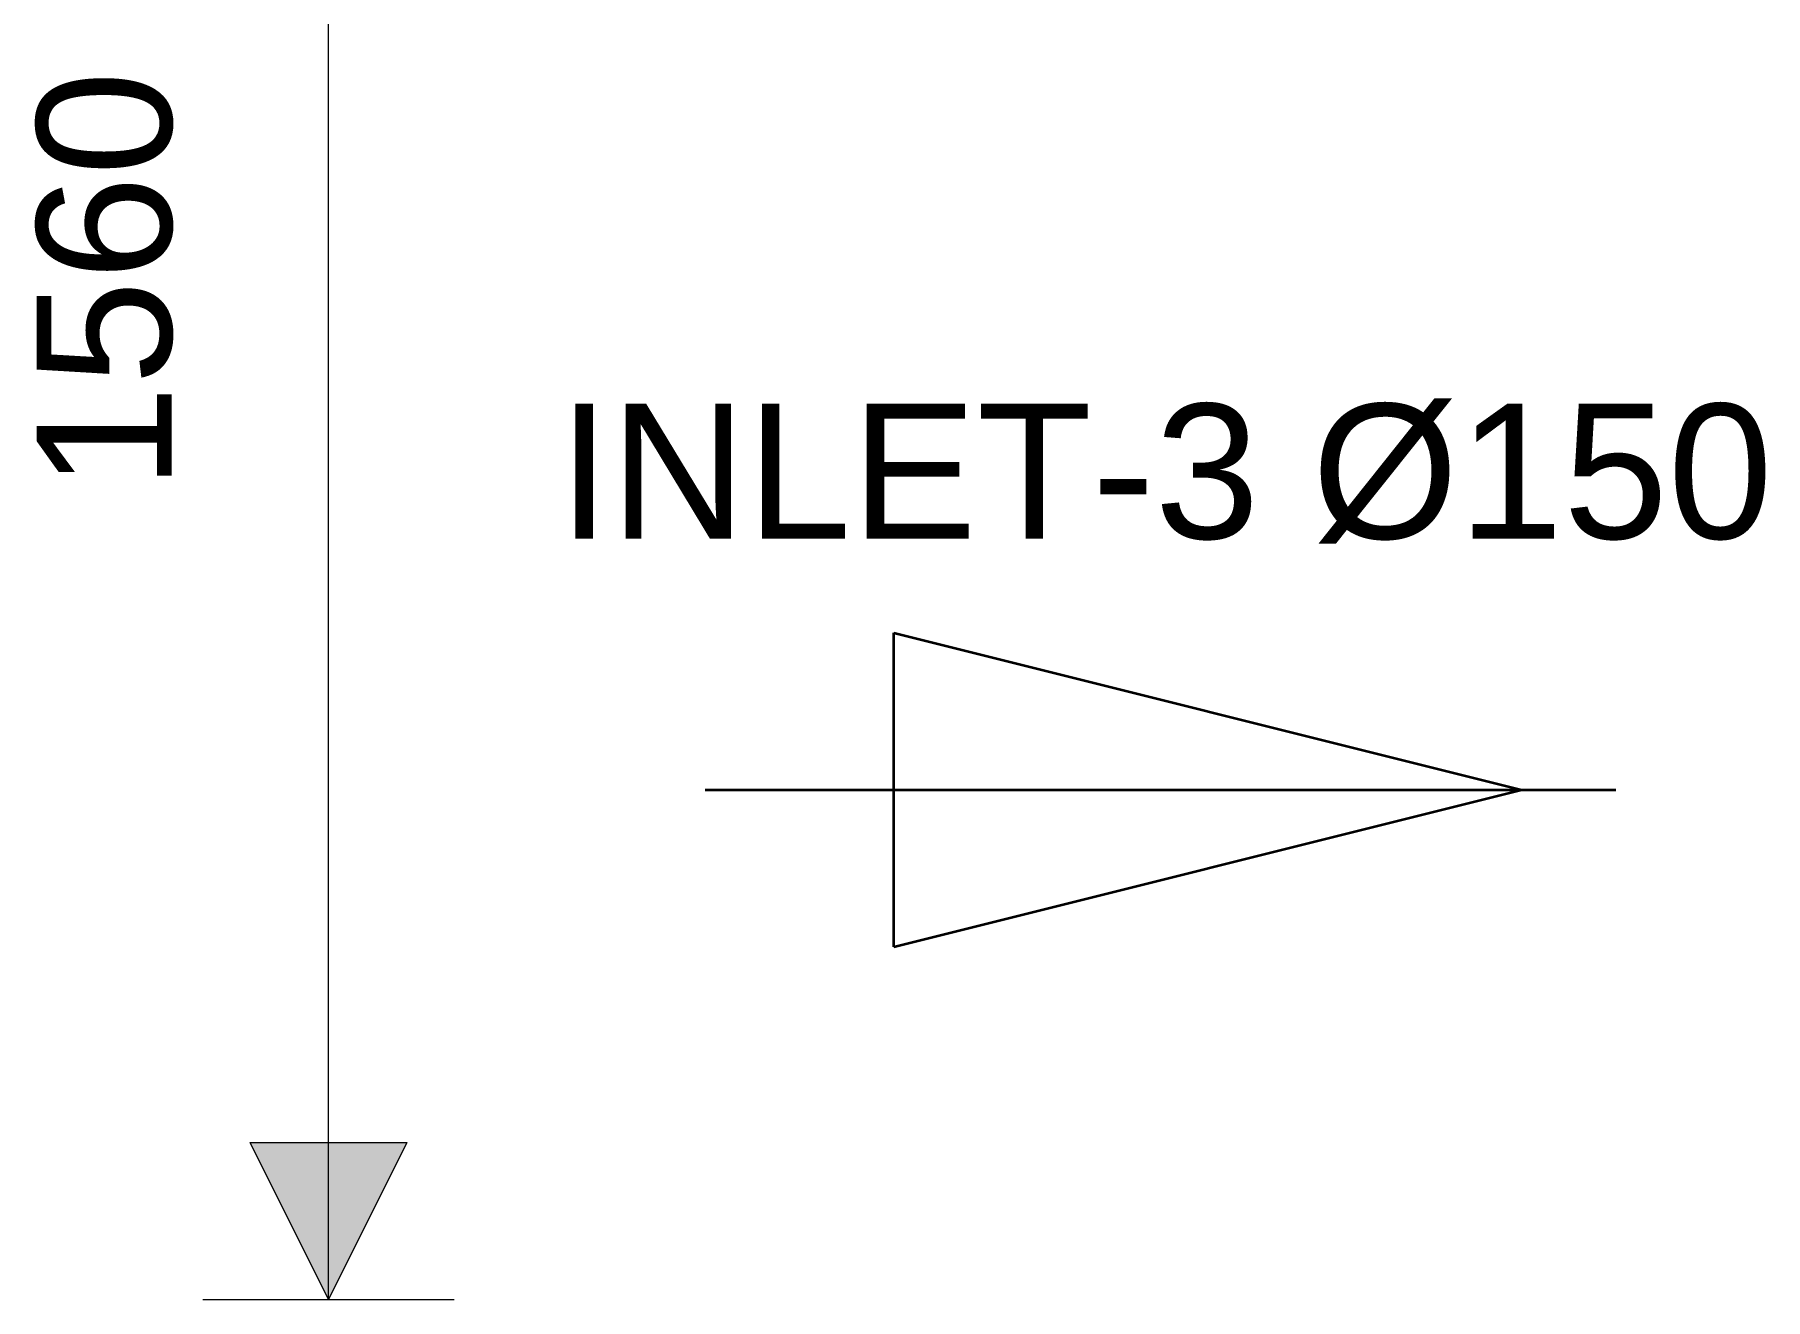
# Model space of a CAD drawing. Header units: millimetres. Extents: x 1 to 289, y 0 to 60.
# Drawn here: x 0.58 to 20.03, y 23.99 to 38.2 of the extents above; entities that cross this region are included whole.
import ezdxf
from ezdxf.enums import TextEntityAlignment as Align

# ---------------------------------------------------------------- set-up
doc = ezdxf.new("R2010")
doc.units = ezdxf.units.MM
for name, color, linetype in [('FILL', 7, 'Continuous'), ('LINES', 7, 'Continuous'), ('TEXT', 7, 'Continuous')]:
    doc.layers.add(name, color=color, linetype=linetype)
doc.styles.add('ARIAL', font='arial.ttf')

msp = doc.modelspace()

# ---------------------------------------------------------------- hatches: boundary and pattern name
at = {"layer": 'FILL'}
msp.add_hatch(color=7, dxfattribs=at).paths.add_polyline_path([(3.881, 23.989), (2.999, 25.753), (4.762, 25.753)])

# ---------------------------------------------------------------- linework, layer by layer
at = {"layer": 'LINES', "lineweight": 20}
for p, q in [((3.881, 23.989), (3.881, 46.884)), ((2.469, 23.989), (5.292, 23.989))]:
    msp.add_line(p, q, dxfattribs=at)
at = {"layer": 'LINES', "lineweight": 35, "true_color": 0xff0000}
for p, q in [((10.231, 31.477), (17.286, 29.713)), ((10.231, 27.949), (10.231, 31.477)), ((8.114, 29.713), (18.344, 29.713)), ((10.231, 27.949), (17.286, 29.713))]:
    msp.add_line(p, q, dxfattribs=at)
at = {"layer": 'LINES', "lineweight": 20}
msp.add_lwpolyline([(3.881, 23.989), (2.999, 25.753), (4.762, 25.753)], close=True, dxfattribs=at)

# ---------------------------------------------------------------- texts
at = {"layer": 'TEXT', "style": 'ARIAL'}
msp.add_text('1560', height=1.5155, rotation=90, dxfattribs=at).set_placement((2.117, 35.437), align=Align.CENTER)
msp.add_text('INLET-3 Ø150', height=1.51553, dxfattribs=at).set_placement((20.108, 32.535), align=Align.RIGHT)

doc.saveas('drawing.dxf')
